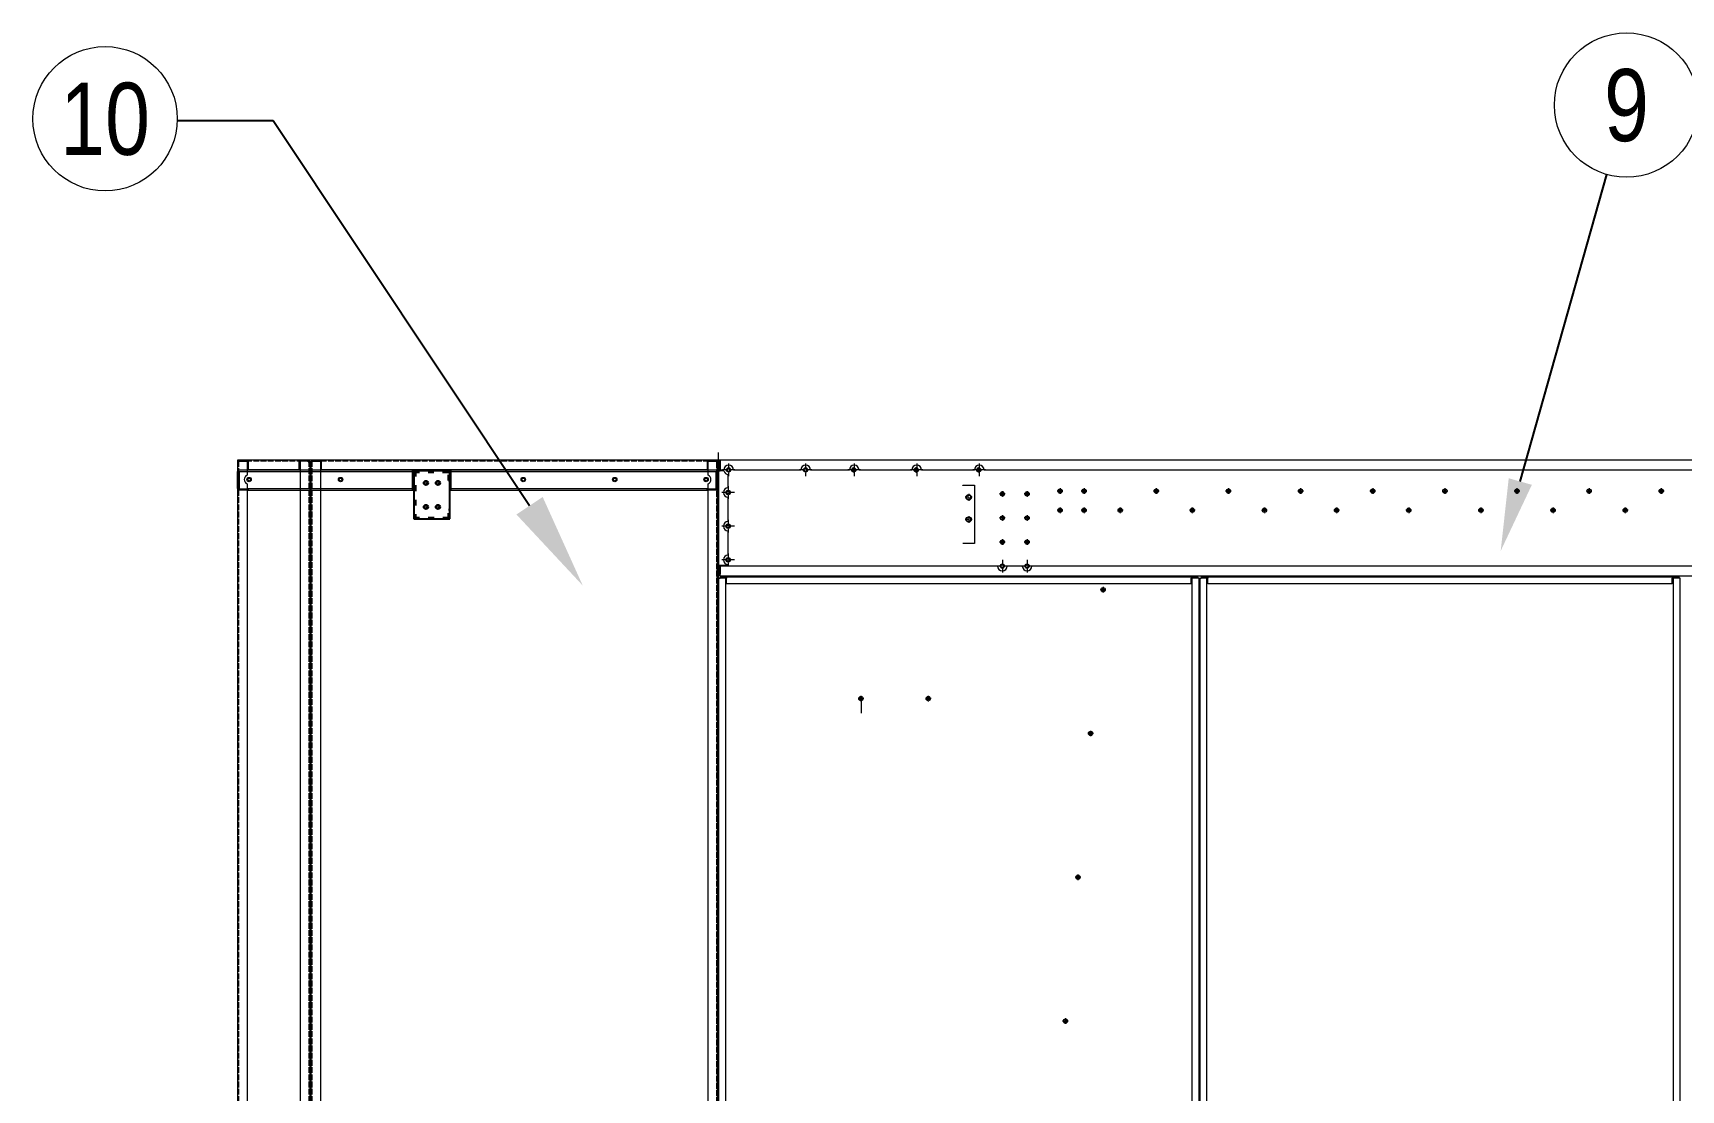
# Model space of a CAD drawing. Header units: millimetres. Extents: x -17070 to 52290, y -291348 to 40308.
# Drawn here: x 30745 to 34171, y 28284 to 30481 of the extents above; entities that cross this region are included whole.
import ezdxf
from ezdxf import colors
from ezdxf.entities.mleader import LeaderData, LeaderLine
from ezdxf.enums import TextEntityAlignment as Align
from ezdxf.math import Vec2, Vec3

# ---------------------------------------------------------------- set-up
doc = ezdxf.new("R2010")
doc.units = ezdxf.units.MM
for name, pattern in [('DASHDOT', [18.5, 12, -3, 0.5, -3]), ('DASHED', [15, 12, -3]), ('DASHSPACE', [30, 12, -18])]:
    doc.linetypes.add(name, pattern=pattern)
doc.layers.add('냉각탑_dim', color=1, linetype='Continuous')
doc.layers.add('냉각탑_text', color=3, linetype='Continuous')
doc.styles.get("Standard").update_dxf_attribs({"font": 'arial.ttf'})

# ---------------------------------------------------------------- blocks, each defined once
blk = doc.blocks.new('5679796')
at = {"color": 7, "lineweight": 13, "ltscale": 0.027667}
for p, q in [((165481.5, 14310.4), (165481.5, 14327)), ((165483.5, 14310.4), (165483.5, 14327)), ((165481.5, 13335.8), (165481.5, 13352.4)), ((165483.5, 13335.8), (165483.5, 13352.4))]:
    blk.add_line(p, q, dxfattribs=at)
at = {"color": 7, "lineweight": 13, "ltscale": 0.061}
for p, q in [((165520.1, 14327.5), (165483.5, 14327.5)), ((165483.5, 13335.3), (165520.1, 13335.3))]:
    blk.add_line(p, q, dxfattribs=at)
at = {"color": 7, "lineweight": 13, "ltscale": 0.031833}
for p, q in [((165483.5, 14308.4), (165483.5, 14327.5)), ((165483.5, 13335.3), (165483.5, 13354.4))]:
    blk.add_line(p, q, dxfattribs=at)
at = {"color": 7, "lineweight": 13, "ltscale": 0.060846}
blk.add_line((165483.6, 14327.5), (165520.1, 14327.5), dxfattribs=at)
at = {"color": 7, "lineweight": 13, "ltscale": 0.058667}
for p, q in [((165484.9, 14330.4), (165520.1, 14330.4)), ((165520.1, 14328.4), (165484.9, 14328.4)), ((165520.1, 13334.4), (165484.9, 13334.4)), ((165484.9, 13332.4), (165520.1, 13332.4))]:
    blk.add_line(p, q, dxfattribs=at)
at = {"color": 7, "lineweight": 13, "ltscale": 0.004007}
for p, q in [((165522.5, 14328.4), (165520.1, 14328.4)), ((165522.5, 13334.4), (165520.1, 13334.4))]:
    blk.add_line(p, q, dxfattribs=at)
at = {"color": 7, "lineweight": 13, "ltscale": 0.0015}
for p, q in [((165520.1, 14328.4), (165520.1, 14327.5)), ((165520.1, 14327.5), (165520.1, 14328.4)), ((165520.1, 13335.3), (165520.1, 13334.4)), ((165520.1, 13334.4), (165520.1, 13335.3))]:
    blk.add_line(p, q, dxfattribs=at)
at = {"color": 7, "lineweight": 13}
for p, q in [((165520.1, 14327.5), (165520.1, 13965.9)), ((165523.5, 14327), (165523.5, 13335.8)), ((165481.5, 14308.4), (165481.5, 13965.9)), ((165481.5, 14308.4), (165481.5, 13965.9)), ((165484.9, 14308.4), (165484.9, 13965.9)), ((165481.5, 13886.9), (165481.5, 13354.4)), ((165481.5, 13886.9), (165481.5, 13354.4)), ((165484.9, 13886.9), (165484.9, 13354.4)), ((165520.1, 13886.9), (165520.1, 13335.3))]:
    blk.add_line(p, q, dxfattribs=at)
at = {"color": 7, "lineweight": 13, "ltscale": 0.001795}
for p, q in [((165522, 14328.4), (165522.9, 14329.1)), ((165522, 13334.4), (165522.9, 13333.8))]:
    blk.add_line(p, q, dxfattribs=at)
at = {"color": 7, "lineweight": 13, "ltscale": 0.003333}
for p, q in [((165483.5, 14310.4), (165481.5, 14310.4)), ((165481.5, 14308.4), (165483.5, 14308.4)), ((165483.5, 14308.4), (165481.5, 14308.4)), ((165483.5, 13352.4), (165481.5, 13352.4))]:
    blk.add_line(p, q, dxfattribs=at)
at = {"color": 7, "lineweight": 13, "ltscale": 0.003329}
blk.add_line((165483.5, 14308.4), (165483.5, 14310.4), dxfattribs=at)
at = {"color": 7, "lineweight": 13, "ltscale": 0.002333}
for p, q in [((165484.9, 14308.4), (165483.5, 14308.4)), ((165483.5, 13354.4), (165484.9, 13354.4))]:
    blk.add_line(p, q, dxfattribs=at)
for p, q in [((165481.5, 13965.9), (165523.5, 13965.9)), ((165521.5, 13886.9), (165521.5, 13965.9)), ((165481.5, 13886.9), (165523.5, 13886.9))]:
    blk.add_line(p, q)
at = {"color": 7, "lineweight": 13, "ltscale": 0.005667}
blk.add_line((165481.5, 13354.4), (165484.9, 13354.4), dxfattribs=at)
at = {"color": 7, "lineweight": 13, "ltscale": 0.003337}
blk.add_line((165483.5, 13352.4), (165483.5, 13354.4), dxfattribs=at)
at = {"color": 7, "lineweight": 13}
for centre in [(165503.5, 14306.4), (165503.5, 14116.4), (165503.5, 13736.4), (165503.5, 13546.4), (165503.5, 13356.4)]:
    blk.add_circle(centre, 3, dxfattribs=at)
for centre, radius, start, end in [((165484.9, 14327), 3.4, 90, 180), ((165484.9, 14327), 1.4, 90, 159.0752), ((165520.1, 14327), 3.4, 0, 90), ((165484.9, 13335.8), 3.4, 180, 270), ((165484.9, 13335.8), 1.4, 200.9249, 270), ((165520.1, 13335.8), 3.4, 270, 0)]:
    blk.add_arc(centre, radius, start, end, dxfattribs=at)
for points in [[(165523.5, 14327), (165523.5, 14327.3), (165523.5, 14327.6), (165523.3, 14327.8), (165523, 14328.1), (165522.7, 14328.4), (165522.6, 14328.4), (165522.6, 14328.4), (165522.5, 14328.4)], [(165523.5, 13335.8), (165523.5, 13335.6), (165523.5, 13335.3), (165523.3, 13335.1), (165523, 13334.8), (165522.7, 13334.5), (165522.6, 13334.5), (165522.6, 13334.5), (165522.5, 13334.4)]]:
    blk.add_open_spline(points, degree=5, knots=[0, 0, 0, 0, 0, 0, 4.583204, 4.583204, 4.583204, 5.126781, 5.126781, 5.126781, 5.126781, 5.126781, 5.126781], dxfattribs=at)
blk = doc.blocks.new('568596')
at = {"color": 7, "lineweight": 13, "ltscale": 0.00166}
for p, q in [((169550.9, 17462.9), (169549.9, 17462.9)), ((173046.9, 17462.9), (173047.9, 17462.9)), ((169550.9, 16620.9), (169549.9, 16620.9)), ((173046.9, 16620.9), (173047.9, 16620.9))]:
    blk.add_line(p, q, dxfattribs=at)
at = {"color": 7, "lineweight": 13, "ltscale": 0.0015}
for p, q in [((169549.9, 17462.9), (169549.9, 17462)), ((173047.9, 17462), (173047.9, 17462.9)), ((169549.9, 16621.8), (169549.9, 16620.9)), ((173047.9, 16620.9), (173047.9, 16621.8))]:
    blk.add_line(p, q, dxfattribs=at)
at = {"color": 7, "lineweight": 13}
for p, q in [((169549.9, 17462.9), (169549.9, 16621.8)), ((169549.9, 17462), (169549.9, 17436.4)), ((173046.2, 17464.9), (169551.6, 17464.9)), ((173047.9, 16621.8), (173047.9, 17462.9)), ((173047.9, 17442.9), (173047.9, 17462)), ((170022.9, 17008.9), (171222.9, 17008.9)), ((169551.6, 16618.9), (173046.2, 16618.9))]:
    blk.add_line(p, q, dxfattribs=at)
at = {"color": 7, "linetype": 'DASHED', "lineweight": 13, "ltscale": 0.003333}
for p, q in [((169551.9, 17462), (169549.9, 17462)), ((169549.9, 17445.4), (169551.9, 17445.4)), ((169549.9, 17442.9), (169551.9, 17442.9)), ((169644.9, 17464.9), (169644.9, 17462.9)), ((169650.9, 17464.9), (169650.9, 17462.9)), ((169844.9, 17464.9), (169844.9, 17462.9)), ((169850.9, 17464.9), (169850.9, 17462.9)), ((173014.9, 17464.9), (173014.9, 17462.9)), ((173020.9, 17464.9), (173020.9, 17462.9)), ((173047.9, 17462), (173045.9, 17462)), ((173047.9, 17442.9), (173045.9, 17442.9)), ((169549.9, 17436.4), (169551.9, 17436.4)), ((169549.9, 17407.4), (169551.9, 17407.4)), ((169549.9, 17398.4), (169551.9, 17398.4)), ((169549.9, 17217.4), (169551.9, 17217.4)), ((169549.9, 17208.4), (169551.9, 17208.4)), ((169549.9, 17027.4), (169551.9, 17027.4)), ((169549.9, 17018.4), (169551.9, 17018.4)), ((169549.9, 16837.4), (169551.9, 16837.4)), ((169549.9, 16828.4), (169551.9, 16828.4)), ((173047.9, 16727.9), (173045.9, 16727.9)), ((173047.9, 16709.9), (173045.9, 16709.9)), ((169549.9, 16647.4), (169551.9, 16647.4)), ((169549.9, 16640.9), (169551.9, 16640.9)), ((169549.9, 16638.4), (169551.9, 16638.4)), ((169551.9, 16621.8), (169549.9, 16621.8)), ((169644.9, 16620.9), (169644.9, 16618.9)), ((169650.9, 16620.9), (169650.9, 16618.9)), ((169844.9, 16620.9), (169844.9, 16618.9)), ((169850.9, 16620.9), (169850.9, 16618.9)), ((170044.9, 16620.9), (170044.9, 16618.9)), ((170050.9, 16620.9), (170050.9, 16618.9)), ((170244.9, 16620.9), (170244.9, 16618.9)), ((170250.9, 16620.9), (170250.9, 16618.9)), ((170444.9, 16620.9), (170444.9, 16618.9)), ((170450.9, 16620.9), (170450.9, 16618.9)), ((170644.9, 16620.9), (170644.9, 16618.9)), ((170650.9, 16620.9), (170650.9, 16618.9)), ((170844.9, 16620.9), (170844.9, 16618.9)), ((170850.9, 16620.9), (170850.9, 16618.9)), ((171044.9, 16620.9), (171044.9, 16618.9)), ((171050.9, 16620.9), (171050.9, 16618.9)), ((171244.9, 16620.9), (171244.9, 16618.9)), ((171250.9, 16620.9), (171250.9, 16618.9)), ((171444.9, 16620.9), (171444.9, 16618.9)), ((171450.9, 16620.9), (171450.9, 16618.9)), ((171644.9, 16620.9), (171644.9, 16618.9)), ((171650.9, 16620.9), (171650.9, 16618.9)), ((171844.9, 16620.9), (171844.9, 16618.9)), ((171850.9, 16620.9), (171850.9, 16618.9)), ((172044.9, 16620.9), (172044.9, 16618.9)), ((172050.9, 16620.9), (172050.9, 16618.9)), ((172244.9, 16620.9), (172244.9, 16618.9)), ((172250.9, 16620.9), (172250.9, 16618.9)), ((172444.9, 16620.9), (172444.9, 16618.9)), ((172450.9, 16620.9), (172450.9, 16618.9)), ((172644.9, 16620.9), (172644.9, 16618.9)), ((172650.9, 16620.9), (172650.9, 16618.9)), ((172844.9, 16620.9), (172844.9, 16618.9)), ((172850.9, 16620.9), (172850.9, 16618.9)), ((173014.9, 16620.9), (173014.9, 16618.9)), ((173020.9, 16620.9), (173020.9, 16618.9)), ((173047.9, 16640.9), (173045.9, 16640.9)), ((173047.9, 16621.8), (173045.9, 16621.8))]:
    blk.add_line(p, q, dxfattribs=at)
at = {"color": 7, "lineweight": 13, "ltscale": 0.001174}
for p, q in [((169550.9, 17462.9), (169551.6, 17462.9)), ((173046.9, 17462.9), (173046.2, 17462.9)), ((169550.9, 16620.9), (169551.6, 16620.9)), ((173046.9, 16620.9), (173046.2, 16620.9))]:
    blk.add_line(p, q, dxfattribs=at)
at = {"color": 7, "lineweight": 13, "ltscale": 0.002252}
for p, q in [((169551.6, 17464.9), (169551.6, 17463.6)), ((173046.2, 17464.9), (173046.2, 17463.6)), ((169551.6, 16618.9), (169551.6, 16620.3)), ((173046.2, 16618.9), (173046.2, 16620.3))]:
    blk.add_line(p, q, dxfattribs=at)
at = {"color": 7, "lineweight": 13, "ltscale": 0.002009}
for p, q in [((169551.6, 17462.4), (169551.6, 17463.6)), ((173046.2, 17462.4), (173046.2, 17463.6)), ((169551.6, 16621.5), (169551.6, 16620.3)), ((173046.2, 16621.5), (173046.2, 16620.3))]:
    blk.add_line(p, q, dxfattribs=at)
at = {"color": 7, "linetype": 'DASHED', "lineweight": 13}
for p, q in [((173046.2, 17462.9), (169551.6, 17462.9)), ((169551.9, 17464.9), (169551.9, 16621.8)), ((169551.9, 17462), (169551.9, 17436.4)), ((170044.9, 17464.9), (170044.9, 17462.9)), ((170050.9, 17464.9), (170050.9, 17462.9)), ((170244.9, 17464.9), (170244.9, 17462.9)), ((170250.9, 17464.9), (170250.9, 17462.9)), ((170444.9, 17464.9), (170444.9, 17462.9)), ((170450.9, 17464.9), (170450.9, 17462.9)), ((170644.9, 17464.9), (170644.9, 17462.9)), ((170650.9, 17464.9), (170650.9, 17462.9)), ((170844.9, 17464.9), (170844.9, 17462.9)), ((170850.9, 17464.9), (170850.9, 17462.9)), ((171044.9, 17464.9), (171044.9, 17462.9)), ((171050.9, 17464.9), (171050.9, 17462.9)), ((171244.9, 17464.9), (171244.9, 17462.9)), ((171250.9, 17464.9), (171250.9, 17462.9)), ((171444.9, 17464.9), (171444.9, 17462.9)), ((171450.9, 17464.9), (171450.9, 17462.9)), ((171644.9, 17464.9), (171644.9, 17462.9)), ((171650.9, 17464.9), (171650.9, 17462.9)), ((171844.9, 17464.9), (171844.9, 17462.9)), ((171850.9, 17464.9), (171850.9, 17462.9)), ((172044.9, 17464.9), (172044.9, 17462.9)), ((172050.9, 17464.9), (172050.9, 17462.9)), ((172244.9, 17464.9), (172244.9, 17462.9)), ((172250.9, 17464.9), (172250.9, 17462.9)), ((172444.9, 17464.9), (172444.9, 17462.9)), ((172450.9, 17464.9), (172450.9, 17462.9)), ((172644.9, 17464.9), (172644.9, 17462.9)), ((172650.9, 17464.9), (172650.9, 17462.9)), ((172844.9, 17464.9), (172844.9, 17462.9)), ((172850.9, 17464.9), (172850.9, 17462.9)), ((173045.9, 16621.8), (173045.9, 17464.9)), ((173045.9, 17442.9), (173045.9, 17462)), ((169551.6, 16620.9), (173046.2, 16620.9))]:
    blk.add_line(p, q, dxfattribs=at)
at = {"color": 7, "linetype": 'DASHED', "lineweight": 13, "ltscale": 0.001183}
for p, q in [((169551.6, 17462.9), (169552.3, 17462.9)), ((173046.2, 17462.9), (173045.5, 17462.9)), ((169551.6, 16620.9), (169552.3, 16620.9)), ((173046.2, 16620.9), (173045.5, 16620.9))]:
    blk.add_line(p, q, dxfattribs=at)
at = {"color": 7, "linetype": 'DASHED', "lineweight": 13, "ltscale": 0.001406}
for p, q in [((169551.6, 17462.4), (169551.6, 17461.5)), ((173046.2, 17462.4), (173046.2, 17461.5)), ((169551.6, 16621.5), (169551.6, 16622.3)), ((173046.2, 16621.5), (173046.2, 16622.3))]:
    blk.add_line(p, q, dxfattribs=at)
at = {"color": 7, "linetype": 'DASHED', "lineweight": 13, "ltscale": 0.027667}
for p, q in [((169551.6, 17444.9), (169551.6, 17461.5)), ((173046.2, 17461.5), (173046.2, 17444.9)), ((169551.6, 16622.3), (169551.6, 16638.9)), ((173046.2, 16638.9), (173046.2, 16622.3))]:
    blk.add_line(p, q, dxfattribs=at)
at = {"color": 7, "lineweight": 13, "ltscale": 0.058667}
for p, q in [((173046.2, 17444.9), (169551.6, 17444.9)), ((169553.3, 17442.9), (169569.9, 17442.9)), ((169569.9, 17444.9), (169569.9, 16640.9)), ((173027.9, 16640.9), (173027.9, 17444.9)), ((173045.9, 17442.9), (173027.9, 17442.9)), ((170022.9, 16658.9), (170022.9, 17008.9)), ((171222.9, 16658.9), (171222.9, 17008.9)), ((170022.9, 16658.9), (171222.9, 16658.9)), ((169917.7, 16638.9), (169551.6, 16638.9)), ((169569.9, 16640.9), (169551.9, 16640.9)), ((169999.2, 16638.9), (169936.1, 16638.9)), ((170016.6, 16638.9), (170039.2, 16638.9)), ((170056.6, 16638.9), (170269.2, 16638.9)), ((170286.6, 16638.9), (170499.2, 16638.9)), ((170516.6, 16638.9), (170729.2, 16638.9)), ((170746.6, 16638.9), (170959.2, 16638.9)), ((170976.6, 16638.9), (171189.2, 16638.9)), ((171206.6, 16638.9), (171229.2, 16638.9)), ((171246.6, 16638.9), (172998.7, 16638.9)), ((173017.1, 16638.9), (173046.2, 16638.9)), ((173045.9, 16640.9), (173027.9, 16640.9))]:
    blk.add_line(p, q, dxfattribs=at)
at = {"color": 7, "linetype": 'DASHED', "lineweight": 13, "ltscale": 0.0015}
for p, q in [((169551.9, 17462.9), (169551.9, 17462)), ((173045.9, 17462), (173045.9, 17462.9)), ((169551.9, 16621.8), (169551.9, 16620.9)), ((173045.9, 16620.9), (173045.9, 16621.8))]:
    blk.add_line(p, q, dxfattribs=at)
at = {"color": 7, "linetype": 'DASHED', "lineweight": 13, "ltscale": 0.002333}
for p, q in [((169551.9, 17442.9), (169553.3, 17442.9)), ((173045.9, 17442.9), (173044.5, 17442.9)), ((173045.9, 16640.9), (173044.5, 16640.9))]:
    blk.add_line(p, q, dxfattribs=at)
at = {"color": 7, "lineweight": 13, "ltscale": 0.058667}
for centre in [(169926.9, 17402.9), (173007.9, 17402.9), (173007.9, 17022.9), (173007.9, 16832.9), (169926.9, 16642.9), (170007.9, 16643.9), (170047.9, 16643.9), (170277.9, 16643.9), (170507.9, 16643.9), (170737.9, 16643.9), (170967.9, 16643.9), (171197.9, 16643.9), (171237.9, 16643.9), (173007.9, 16642.9)]:
    blk.add_circle(centre, 4.5, dxfattribs=at)
at = {"color": 7, "lineweight": 13}
for centre in [(169926.9, 17212.9), (169926.9, 17022.9), (170007.9, 17023.9), (170047.9, 17023.9), (170277.9, 17023.9), (170507.9, 17023.9), (170737.9, 17023.9), (170967.9, 17023.9), (171197.9, 17023.9), (171237.9, 17023.9), (169926.9, 16832.9), (170007.9, 16833.9), (171237.9, 16833.9)]:
    blk.add_circle(centre, 4.5, dxfattribs=at)
for centre in [(172950.9, 17225.4), (172950.9, 17200.4), (173000.7, 17225.4), (173000.7, 17200.4)]:
    blk.add_circle(centre, 4.5)
at = {"color": 7, "lineweight": 13, "ltscale": 0.058667}
for centre, start, end in [((169926.9, 16642.9), 203.5779, 336.4221), ((170007.9, 16643.9), 209.9997, 330.0003), ((170047.9, 16643.9), 209.9997, 330.0003), ((170277.9, 16643.9), 209.9997, 330.0003), ((170507.9, 16643.9), 209.9997, 330.0003), ((170737.9, 16643.9), 209.9997, 330.0003), ((170967.9, 16643.9), 209.9997, 330.0003), ((171197.9, 16643.9), 209.9997, 330.0003), ((171237.9, 16643.9), 209.9997, 330.0003), ((173007.9, 16642.9), 203.5782, 336.4218)]:
    blk.add_arc(centre, 10, start, end, dxfattribs=at)
at = {"color": 7, "lineweight": 13}
for points in [[(169553.3, 17461.5), (169552.8, 17461.8), (169552.3, 17462.1), (169551.8, 17462.4), (169551.3, 17462.6), (169550.9, 17462.9)], [(169553.3, 17461.5), (169553, 17462), (169552.6, 17462.4), (169552.3, 17462.8), (169552, 17463.2), (169551.6, 17463.6)], [(173044.5, 17461.5), (173044.8, 17462), (173045.2, 17462.4), (173045.5, 17462.8), (173045.9, 17463.2), (173046.2, 17463.6)], [(173044.5, 17461.5), (173045, 17461.8), (173045.6, 17462.1), (173046.1, 17462.4), (173046.5, 17462.6), (173046.9, 17462.9)], [(169553.3, 16622.3), (169552.8, 16622.1), (169552.3, 16621.8), (169551.8, 16621.5), (169551.3, 16621.2), (169550.9, 16620.9)], [(169553.3, 16622.3), (169553, 16621.9), (169552.6, 16621.5), (169552.3, 16621), (169552, 16620.6), (169551.6, 16620.3)], [(173044.5, 16622.3), (173045, 16622.1), (173045.6, 16621.8), (173046.1, 16621.5), (173046.5, 16621.2), (173046.9, 16620.9)], [(173044.5, 16622.3), (173044.8, 16621.9), (173045.2, 16621.5), (173045.5, 16621), (173045.9, 16620.6), (173046.2, 16620.3)]]:
    blk.add_open_spline(points, degree=5, dxfattribs=at)
at = {"color": 7, "linetype": 'DASHED', "lineweight": 13}
for points in [[(169553.3, 17461.5), (169553, 17461.7), (169552.6, 17461.9), (169552.3, 17462.1), (169551.9, 17462.2), (169551.6, 17462.4)], [(169553.3, 17461.5), (169553.1, 17461.8), (169552.9, 17462.1), (169552.7, 17462.4), (169552.5, 17462.6), (169552.3, 17462.9)], [(173044.5, 17461.5), (173044.7, 17461.8), (173044.9, 17462.1), (173045.2, 17462.4), (173045.3, 17462.6), (173045.5, 17462.9)], [(173044.5, 17461.5), (173044.8, 17461.7), (173045.2, 17461.9), (173045.5, 17462.1), (173045.9, 17462.2), (173046.2, 17462.4)], [(169553.3, 16622.3), (169553, 16622.1), (169552.6, 16622), (169552.3, 16621.8), (169551.9, 16621.6), (169551.6, 16621.5)], [(169553.3, 16622.3), (169553.1, 16622), (169552.9, 16621.8), (169552.7, 16621.5), (169552.5, 16621.2), (169552.3, 16620.9)], [(173044.5, 16622.3), (173044.7, 16622), (173044.9, 16621.8), (173045.2, 16621.5), (173045.3, 16621.2), (173045.5, 16620.9)], [(173044.5, 16622.3), (173044.8, 16622.1), (173045.2, 16622), (173045.5, 16621.8), (173045.9, 16621.6), (173046.2, 16621.5)]]:
    blk.add_open_spline(points, degree=5, dxfattribs=at)
blk = doc.blocks.new('769475')
for p, q in [((158713.7, 15280), (158713.7, 15180)), ((158788.7, 15280), (158713.7, 15280)), ((158788.7, 15180), (158788.7, 15280)), ((158713.7, 15180), (158788.7, 15180))]:
    blk.add_line(p, q)
at = {"color": 5, "linetype": 'DASHSPACE'}
for p, q in [((158785.5, 15276.8), (158713.7, 15276.8)), ((158716.9, 15280), (158716.9, 15180)), ((158785.5, 15260), (158785.5, 15276.8)), ((158785.5, 15260), (158788.7, 15260)), ((158713.7, 15183.2), (158788.7, 15183.2)), ((158785.5, 15180), (158785.5, 15200)), ((158785.5, 15200), (158788.7, 15200))]:
    blk.add_line(p, q, dxfattribs=at)
for centre in [(158738.7, 15254.8), (158763.7, 15254.8), (158738.7, 15205), (158763.7, 15205)]:
    blk.add_circle(centre, 3)
blk = doc.blocks.new('1')
at = {"lineweight": 20}
for p, q in [((32170, 29589.5), (32170, 29609.1)), ((31170, 29593), (31170, 25993)), ((32173.5, 29593), (31170, 29593))]:
    blk.add_line(p, q, dxfattribs=at)
at = {"color": 7, "lineweight": 20}
for p, q in [((31170, 29591.3), (31170, 26096.7)), ((31318, 29593), (31172.9, 29593)), ((31320, 29591.3), (31320, 26096.7)), ((32170, 29571), (32170, 29375)), ((35166.5, 29593), (32173.5, 29593)), ((32201, 29573), (32341, 29573)), ((32361, 29573), (32442, 29573)), ((32462, 29573), (32572, 29573)), ((32592, 29573), (32702, 29573)), ((32722, 29573), (34536.5, 29573)), ((32190, 29536), (32190, 29563)), ((32678.2, 29541.5), (32701.8, 29541.5)), ((32701.8, 29541.5), (32701.8, 29420)), ((32190, 29466), (32190, 29516)), ((32190, 29396), (32190, 29446)), ((32701.8, 29420), (32678.2, 29420)), ((32750, 29373), (32173.5, 29373)), ((32801.5, 29373), (32770, 29373)), ((35166.5, 29373), (32821.5, 29373)), ((32170, 29347.9), (32170, 26498.1)), ((32173.5, 29353), (35166.5, 29353)), ((32185, 26498.1), (32185, 29347.9)), ((32186.6, 29351), (33152.4, 29351)), ((33152.4, 29336), (32186.6, 29336)), ((33154, 29347.9), (33154, 26498.1)), ((33169, 26498.1), (33169, 29347.9)), ((33170.5, 29347.9), (33170.5, 26498.1)), ((33185.5, 26498.1), (33185.5, 29347.9)), ((33187.1, 29351), (34152.9, 29351)), ((34152.9, 29336), (33187.1, 29336)), ((34154.5, 29347.9), (34154.5, 26498.1)), ((34169.5, 26498.1), (34169.5, 29347.9))]:
    blk.add_line(p, q, dxfattribs=at)
at = {"color": 7, "lineweight": 20, "ltscale": 0.002252}
for p, q in [((31170, 29591.3), (31171.4, 29591.3)), ((31320, 29591.3), (31318.7, 29591.3))]:
    blk.add_line(p, q, dxfattribs=at)
at = {"color": 7, "lineweight": 20, "ltscale": 0.002009}
for p, q in [((31172.6, 29591.3), (31171.4, 29591.3)), ((31317.5, 29591.3), (31318.7, 29591.3))]:
    blk.add_line(p, q, dxfattribs=at)
at = {"color": 7, "lineweight": 20, "ltscale": 0.00166}
for p, q in [((31172, 29592), (31172, 29593)), ((31318, 29592), (31318, 29593))]:
    blk.add_line(p, q, dxfattribs=at)
at = {"color": 7, "lineweight": 20, "ltscale": 0.0015}
for p, q in [((31172.9, 29593), (31172, 29593)), ((31317.1, 29593), (31318, 29593))]:
    blk.add_line(p, q, dxfattribs=at)
at = {"color": 7, "lineweight": 20, "ltscale": 0.001174}
for p, q in [((31172, 29592), (31172, 29591.3)), ((31318, 29592), (31318, 29591.3))]:
    blk.add_line(p, q, dxfattribs=at)
at = {"color": 7, "linetype": 'DASHED', "lineweight": 20}
for p, q in [((31172, 29591.3), (31172, 26096.7)), ((31320, 29591), (31172.9, 29591)), ((31318, 29591.3), (31318, 26096.7)), ((31170, 29396), (31172, 29396)), ((31170, 29390), (31172, 29390)), ((31170, 29196), (31172, 29196)), ((31170, 29190), (31172, 29190)), ((31170, 28996), (31172, 28996)), ((31170, 28990), (31172, 28990)), ((31170, 28796), (31172, 28796)), ((31170, 28790), (31172, 28790)), ((31170, 28596), (31172, 28596)), ((31170, 28590), (31172, 28590)), ((31170, 28396), (31172, 28396)), ((31170, 28390), (31172, 28390))]:
    blk.add_line(p, q, dxfattribs=at)
at = {"color": 7, "linetype": 'DASHED', "lineweight": 20, "ltscale": 0.001183}
for p, q in [((31172, 29591.3), (31172, 29590.6)), ((31318, 29591.3), (31318, 29590.6))]:
    blk.add_line(p, q, dxfattribs=at)
at = {"color": 7, "linetype": 'DASHED', "lineweight": 20, "ltscale": 0.0015}
for p, q in [((31172.9, 29591), (31172, 29591)), ((31317.1, 29591), (31318, 29591))]:
    blk.add_line(p, q, dxfattribs=at)
at = {"color": 7, "linetype": 'DASHED', "lineweight": 20, "ltscale": 0.001406}
for p, q in [((31172.6, 29591.3), (31173.4, 29591.3)), ((31317.5, 29591.3), (31316.6, 29591.3))]:
    blk.add_line(p, q, dxfattribs=at)
at = {"color": 7, "linetype": 'DASHED', "lineweight": 20, "ltscale": 0.003333}
for p, q in [((31172.9, 29593), (31172.9, 29591)), ((31192, 29593), (31192, 29591)), ((31261, 29593), (31261, 29591)), ((31279, 29593), (31279, 29591)), ((31298, 29593), (31298, 29591)), ((31317.1, 29593), (31317.1, 29591)), ((31170, 29566), (31172, 29566)), ((31170, 29560), (31172, 29560)), ((31320, 29566), (31318, 29566)), ((31320, 29560), (31318, 29560))]:
    blk.add_line(p, q, dxfattribs=at)
at = {"color": 7, "linetype": 'DASHED', "lineweight": 20, "ltscale": 0.027667}
for p, q in [((31173.4, 29591.3), (31190, 29591.3)), ((31316.6, 29591.3), (31300, 29591.3))]:
    blk.add_line(p, q, dxfattribs=at)
at = {"color": 7, "lineweight": 20, "ltscale": 0.058667}
for p, q in [((31190, 29591.3), (31190, 29562.1)), ((31192, 29591), (31192, 29573)), ((31298, 29573), (31192, 29573)), ((31298, 29573), (31298, 29593)), ((31300, 29591.3), (31300, 26096.7)), ((31190, 29543.8), (31190, 26481.1))]:
    blk.add_line(p, q, dxfattribs=at)
at = {"color": 7, "linetype": 'DASHED', "lineweight": 20, "ltscale": 0.002333}
for p, q in [((31192, 29591), (31192, 29589.6)), ((31298, 29591), (31298, 29589.6))]:
    blk.add_line(p, q, dxfattribs=at)
at = {"color": 7, "lineweight": 20, "ltscale": 0.4625}
for p, q in [((32170, 29589.5), (32170, 29571)), ((32172, 29571), (32172, 29589.5)), ((32170, 29375), (32170, 29356.5)), ((32172, 29356.5), (32172, 29375))]:
    blk.add_line(p, q, dxfattribs=at)
at = {"color": 7, "lineweight": 20, "ltscale": 0.05}
for p, q in [((32172, 29589.5), (32170, 29589.5)), ((32172, 29356.5), (32170, 29356.5)), ((32212, 29351), (32212, 29353)), ((32508, 29353), (32508, 29351)), ((32530, 29353), (32530, 29351)), ((32552, 29353), (32552, 29351)), ((32641.8, 29351), (32641.8, 29353)), ((32703, 29351), (32703, 29353)), ((32733, 29353), (32733, 29351)), ((32735, 29351), (32735, 29353)), ((32737, 29353), (32737, 29351)), ((32739, 29353), (32739, 29351)), ((32836.5, 29351), (32836.5, 29353)), ((32838.5, 29353), (32838.5, 29351))]:
    blk.add_line(p, q, dxfattribs=at)
at = {"color": 7, "lineweight": 20, "ltscale": 0.0875}
for p, q in [((32170, 29571), (32173.5, 29571)), ((32173.5, 29593), (32173.5, 29589.5)), ((32170, 29375), (32173.5, 29375)), ((32173.5, 29353), (32173.5, 29356.5))]:
    blk.add_line(p, q, dxfattribs=at)
at = {"color": 7, "lineweight": 20, "ltscale": 0.0375}
for p, q in [((32172, 29589.5), (32173.5, 29589.5)), ((32172, 29356.5), (32173.5, 29356.5)), ((32173.1, 29349.4), (32173.1, 29347.9)), ((33165.9, 29349.4), (33165.9, 29347.9)), ((33173.6, 29349.4), (33173.6, 29347.9)), ((34166.4, 29349.4), (34166.4, 29347.9))]:
    blk.add_line(p, q, dxfattribs=at)
at = {"color": 7, "lineweight": 20, "ltscale": 0.4125}
for p, q in [((32173.5, 29589.5), (32173.5, 29573)), ((32173.5, 29375), (32190, 29375)), ((32173.5, 29373), (32173.5, 29356.5))]:
    blk.add_line(p, q, dxfattribs=at)
at = {"color": 7, "lineweight": 20, "ltscale": 0.1875}
blk.add_line((32173.5, 29573), (32181, 29573), dxfattribs=at)
at = {"color": 7, "lineweight": 20, "ltscale": 0.192551}
blk.add_line((32181.2, 29571), (32173.5, 29571), dxfattribs=at)
at = {"color": 7, "linetype": 'DASHDOT', "lineweight": 20}
for p, q in [((32204, 29573), (32178, 29573)), ((32191, 29586), (32191, 29560)), ((32364, 29573), (32338, 29573)), ((32351, 29586), (32351, 29560)), ((32465, 29573), (32439, 29573)), ((32452, 29586), (32452, 29560)), ((32595, 29573), (32569, 29573)), ((32582, 29586), (32582, 29560)), ((32725, 29573), (32699, 29573)), ((32712, 29586), (32712, 29560)), ((32190, 29539), (32190, 29513)), ((32203, 29526), (32177, 29526)), ((32190, 29469), (32190, 29443)), ((32203, 29456), (32177, 29456)), ((32190, 29399), (32190, 29373)), ((32203, 29386), (32177, 29386)), ((32773, 29373), (32747, 29373)), ((32760, 29386), (32760, 29360)), ((32824.5, 29373), (32798.5, 29373)), ((32811.5, 29386), (32811.5, 29360))]:
    blk.add_line(p, q, dxfattribs=at)
at = {"color": 7, "linetype": 'DASHDOT', "lineweight": 20, "ltscale": 0.292499}
for p, q in [((32456.9, 29573), (32445.2, 29573)), ((32586.9, 29573), (32575.2, 29573)), ((32716.9, 29573), (32705.2, 29573)), ((32765.9, 29523), (32754.2, 29523)), ((32817.4, 29523), (32805.7, 29523)), ((32885.9, 29529), (32874.2, 29529)), ((32935.9, 29529), (32924.2, 29529)), ((33085.9, 29529), (33074.2, 29529)), ((33235.9, 29529), (33224.2, 29529)), ((33385.9, 29529), (33374.2, 29529)), ((33535.9, 29529), (33524.2, 29529)), ((33685.9, 29529), (33674.2, 29529)), ((33835.9, 29529), (33824.2, 29529)), ((33985.9, 29529), (33974.2, 29529)), ((34135.9, 29529), (34124.2, 29529)), ((32765.9, 29473), (32754.2, 29473)), ((32817.4, 29473), (32805.7, 29473)), ((32885.9, 29489), (32874.2, 29489)), ((32935.9, 29489), (32924.2, 29489)), ((33010.9, 29489), (32999.2, 29489)), ((33160.9, 29489), (33149.2, 29489)), ((33310.9, 29489), (33299.2, 29489)), ((33460.9, 29489), (33449.2, 29489)), ((33610.9, 29489), (33599.2, 29489)), ((33760.9, 29489), (33749.2, 29489)), ((33910.9, 29489), (33899.2, 29489)), ((34060.9, 29489), (34049.2, 29489)), ((32765.9, 29423), (32754.2, 29423)), ((32817.4, 29423), (32805.7, 29423)), ((32975.5, 29323.9), (32963.8, 29323.9)), ((32969.6, 29329.8), (32969.6, 29318.1)), ((32471.9, 29097.5), (32460.2, 29097.5)), ((32611.9, 29097.5), (32600.2, 29097.5)), ((32949.3, 29025.1), (32937.6, 29025.1)), ((32943.5, 29030.9), (32943.5, 29019.2)), ((32923.2, 28726.2), (32911.5, 28726.2)), ((32897, 28427.3), (32885.3, 28427.3))]:
    blk.add_line(p, q, dxfattribs=at)
at = {"color": 7, "linetype": 'DASHDOT', "lineweight": 20, "ltscale": 0.292505}
for p, q in [((32451, 29578.8), (32451, 29567.1)), ((32581, 29578.8), (32581, 29567.1)), ((32711, 29578.8), (32711, 29567.1)), ((32760, 29528.8), (32760, 29517.1)), ((32811.5, 29528.8), (32811.5, 29517.1)), ((32880, 29534.8), (32880, 29523.1)), ((32930, 29534.8), (32930, 29523.1)), ((33080, 29534.8), (33080, 29523.1)), ((33230, 29534.8), (33230, 29523.1)), ((33380, 29534.8), (33380, 29523.1)), ((33530, 29534.8), (33530, 29523.1)), ((33680, 29534.8), (33680, 29523.1)), ((33830, 29534.8), (33830, 29523.1)), ((33980, 29534.8), (33980, 29523.1)), ((34130, 29534.8), (34130, 29523.1)), ((32760, 29478.8), (32760, 29467.1)), ((32811.5, 29478.8), (32811.5, 29467.1)), ((32880, 29494.8), (32880, 29483.1)), ((32930, 29494.8), (32930, 29483.1)), ((33005, 29494.8), (33005, 29483.1)), ((33155, 29494.8), (33155, 29483.1)), ((33305, 29494.8), (33305, 29483.1)), ((33455, 29494.8), (33455, 29483.1)), ((33605, 29494.8), (33605, 29483.1)), ((33755, 29494.8), (33755, 29483.1)), ((33905, 29494.8), (33905, 29483.1)), ((34055, 29494.8), (34055, 29483.1)), ((32760, 29428.8), (32760, 29417.1)), ((32811.5, 29428.8), (32811.5, 29417.1)), ((32466, 29103.3), (32466, 29091.6)), ((32606, 29103.3), (32606, 29091.6)), ((32917.3, 28732), (32917.3, 28720.3)), ((32891.2, 28433.2), (32891.2, 28421.5))]:
    blk.add_line(p, q, dxfattribs=at)
at = {"color": 7, "lineweight": 20, "ltscale": 0.023431}
blk.add_line((32678.2, 29540.6), (32678.2, 29541.5), dxfattribs=at)
at = {"color": 7, "linetype": 'DASHDOT', "lineweight": 20, "ltscale": 0.357501}
for p, q in [((32697.2, 29516), (32682.9, 29516)), ((32697.2, 29470), (32682.9, 29470))]:
    blk.add_line(p, q, dxfattribs=at)
at = {"color": 7, "linetype": 'DASHDOT', "lineweight": 20, "ltscale": 0.357495}
for p, q in [((32690, 29523.1), (32690, 29508.8)), ((32690, 29477.1), (32690, 29462.8))]:
    blk.add_line(p, q, dxfattribs=at)
at = {"color": 7, "lineweight": 20, "ltscale": 0.053766}
for p, q in [((32759, 29475.8), (32761.1, 29475.8)), ((32810.5, 29475.8), (32812.6, 29475.8))]:
    blk.add_line(p, q, dxfattribs=at)
at = {"color": 7, "lineweight": 20, "ltscale": 0.025}
blk.add_line((32190, 29375), (32190, 29376), dxfattribs=at)
at = {"color": 7, "lineweight": 20, "ltscale": 0.214999}
blk.add_line((32170, 29356.5), (32170, 29347.9), dxfattribs=at)
at = {"color": 7, "lineweight": 20, "ltscale": 0.0775}
for p, q in [((32170, 29347.9), (32173.1, 29347.9)), ((32186.6, 29351), (32186.6, 29347.9)), ((33152.4, 29351), (33152.4, 29347.9)), ((33169, 29347.9), (33165.9, 29347.9)), ((33170.5, 29347.9), (33173.6, 29347.9)), ((33187.1, 29351), (33187.1, 29347.9)), ((34152.9, 29351), (34152.9, 29347.9)), ((34169.5, 29347.9), (34166.4, 29347.9))]:
    blk.add_line(p, q, dxfattribs=at)
at = {"color": 7, "lineweight": 20, "ltscale": 0.3375}
for p, q in [((32186.6, 29351), (32173.1, 29351)), ((32173.1, 29349.4), (32186.6, 29349.4)), ((33165.9, 29351), (33152.4, 29351)), ((33152.4, 29349.4), (33165.9, 29349.4)), ((33187.1, 29351), (33173.6, 29351)), ((33173.6, 29349.4), (33187.1, 29349.4)), ((34166.4, 29351), (34152.9, 29351)), ((34152.9, 29349.4), (34166.4, 29349.4))]:
    blk.add_line(p, q, dxfattribs=at)
at = {"color": 7, "lineweight": 20, "ltscale": 0.04}
for p, q in [((32173.1, 29351), (32173.1, 29349.4)), ((33165.9, 29351), (33165.9, 29349.4)), ((33173.6, 29351), (33173.6, 29349.4)), ((34166.4, 29351), (34166.4, 29349.4))]:
    blk.add_line(p, q, dxfattribs=at)
at = {"color": 7, "lineweight": 20, "ltscale": 0.2975}
for p, q in [((32185, 29347.9), (32173.1, 29347.9)), ((32186.6, 29336), (32186.6, 29347.9)), ((33152.4, 29336), (33152.4, 29347.9)), ((33165.9, 29347.9), (33154, 29347.9)), ((33185.5, 29347.9), (33173.6, 29347.9)), ((33187.1, 29336), (33187.1, 29347.9)), ((34152.9, 29336), (34152.9, 29347.9)), ((34166.4, 29347.9), (34154.5, 29347.9))]:
    blk.add_line(p, q, dxfattribs=at)
at = {"color": 7, "lineweight": 20, "ltscale": 0.049997}
blk.add_line((32671.8, 29353), (32671.8, 29351), dxfattribs=at)
at = {"color": 7, "lineweight": 20, "ltscale": 0.050191}
for p, q in [((32988.8, 29353), (32988.9, 29351)), ((32991, 29351), (32990.8, 29353)), ((32998.4, 29353), (32998.2, 29351)), ((33608, 29353), (33607.8, 29351)), ((33607.8, 29351), (33608, 29353)), ((33912.8, 29353), (33912.6, 29351)), ((33912.6, 29351), (33912.8, 29353))]:
    blk.add_line(p, q, dxfattribs=at)
at = {"color": 7, "linetype": 'DASHDOT', "lineweight": 20, "ltscale": 0.195001}
for p, q in [((32973.6, 29323.8), (32965.8, 29323.8)), ((32969.7, 29327.7), (32969.7, 29319.9)), ((32466.2, 29101.2), (32466.2, 29093.4)), ((32610, 29097.3), (32602.2, 29097.3)), ((32606.1, 29101.2), (32606.1, 29093.4)), ((32947.5, 29024.9), (32939.7, 29024.9)), ((32943.6, 29028.8), (32943.6, 29021)), ((32921.3, 28726), (32913.5, 28726)), ((32917.4, 28729.9), (32917.4, 28722.1)), ((32895.2, 28427.2), (32887.4, 28427.2)), ((32891.3, 28431.1), (32891.3, 28423.3))]:
    blk.add_line(p, q, dxfattribs=at)
at = {"color": 7, "linetype": 'DASHDOT', "lineweight": 20, "ltscale": 0.194995}
blk.add_line((32470.1, 29097.3), (32462.3, 29097.3), dxfattribs=at)
at = {"color": 0, "lineweight": 20}
blk.add_line((32466.2, 29097.5), (32466.2, 29067.5), dxfattribs=at)
at = {"color": 7, "lineweight": 20}
for centre, radius in [((32191, 29573), 4.5), ((32191, 29573), 3), ((32351, 29573), 4.5), ((32351, 29573), 3), ((32451, 29573), 4.5), ((32451, 29573), 3), ((32581, 29573), 4.5), ((32581, 29573), 3), ((32711, 29573), 4.5), ((32711, 29573), 3), ((32190, 29526), 4.5), ((32190, 29526), 3), ((32690, 29516), 5.5), ((32690, 29516), 4.5), ((32760, 29523), 4.5), ((32760, 29523), 3), ((32811.5, 29523), 4.5), ((32811.5, 29523), 3), ((32880, 29529), 4.5), ((32880, 29529), 3), ((32930, 29529), 4.5), ((32930, 29529), 3), ((33080, 29529), 4.5), ((33080, 29529), 3), ((33230, 29529), 4.5), ((33230, 29529), 3), ((33380, 29529), 4.5), ((33380, 29529), 3), ((33530, 29529), 4.5), ((33530, 29529), 3), ((33680, 29529), 4.5), ((33680, 29529), 3), ((33830, 29529), 4.5), ((33830, 29529), 3), ((33980, 29529), 4.5), ((33980, 29529), 3), ((34130, 29529), 4.5), ((34130, 29529), 3), ((32690, 29470), 5.5), ((32690, 29470), 4.5), ((32760, 29473), 4.5), ((32760, 29473), 3), ((32811.5, 29473), 4.5), ((32811.5, 29473), 3), ((32880, 29489), 4.5), ((32880, 29489), 3), ((32930, 29489), 4.5), ((32930, 29489), 3), ((33005, 29489), 4.5), ((33005, 29489), 3), ((33155, 29489), 4.5), ((33155, 29489), 3), ((33305, 29489), 4.5), ((33305, 29489), 3), ((33455, 29489), 4.5), ((33455, 29489), 3), ((33605, 29489), 4.5), ((33605, 29489), 3), ((33755, 29489), 4.5), ((33755, 29489), 3), ((33905, 29489), 4.5), ((33905, 29489), 3), ((34055, 29489), 4.5), ((34055, 29489), 3), ((32190, 29456), 4.5), ((32190, 29456), 3), ((32760, 29423), 4.5), ((32760, 29423), 3), ((32811.5, 29423), 4.5), ((32811.5, 29423), 3), ((32190, 29386), 4.5), ((32190, 29386), 3), ((32760, 29373), 4.5), ((32760, 29373), 3), ((32811.5, 29373), 4.5), ((32811.5, 29373), 3), ((32969.6, 29323.9), 4.5), ((32969.7, 29323.8), 3), ((32466, 29097.5), 4.5), ((32466.2, 29097.3), 3), ((32606, 29097.5), 4.5), ((32606.1, 29097.3), 3), ((32943.5, 29025.1), 4.5), ((32943.6, 29024.9), 3), ((32917.3, 28726.2), 4.5), ((32917.4, 28726), 3), ((32891.2, 28427.3), 4.5), ((32891.3, 28427.2), 3)]:
    blk.add_circle(centre, radius, dxfattribs=at)
at = {"color": 7, "lineweight": 20, "ltscale": 0.058667}
blk.add_circle((31194, 29553), 4.5, dxfattribs=at)
at = {"color": 7, "lineweight": 20}
for centre, radius, start, end in [((32173.6, 29589.4), 3.56, 91.0452, 178.9548), ((32173.6, 29589.4), 1.56, 92.3804, 177.6205), ((32191, 29573), 10, 0, 180), ((32191, 29573), 10, 191.537, 264.2608), ((32351, 29573), 10, 0, 180), ((32452, 29573), 10, 0, 180), ((32582, 29573), 10, 0, 180), ((32712, 29573), 10, 0, 180), ((32190, 29526), 10, 90, 270), ((32190, 29456), 10, 90, 270), ((32190, 29386), 10, 90, 270), ((32760, 29373), 10, 180, 0), ((32811.5, 29373), 10, 180, 0), ((32718, 29351), 6, 160.5285, 180), ((32718, 29351), 4.5, 153.6122, 180), ((32718, 29351), 4.5, 360, 26.3878), ((32718, 29351), 6, 0, 19.4715)]:
    blk.add_arc(centre, radius, start, end, dxfattribs=at)
at = {"color": 7, "lineweight": 20, "ltscale": 0.058667}
blk.add_arc((31194, 29553), 10, 113.5782, 246.4218, dxfattribs=at)
at = {"color": 7, "lineweight": 20}
for points in [[(31173.4, 29589.6), (31173, 29589.9), (31172.6, 29590.2), (31172.2, 29590.6), (31171.8, 29590.9), (31171.4, 29591.3)], [(31173.4, 29589.6), (31173.2, 29590.1), (31172.9, 29590.6), (31172.6, 29591.1), (31172.3, 29591.6), (31172, 29592)], [(31316.6, 29589.6), (31316.9, 29590.1), (31317.2, 29590.6), (31317.5, 29591.1), (31317.8, 29591.6), (31318, 29592)], [(31316.6, 29589.6), (31317.1, 29589.9), (31317.5, 29590.2), (31317.9, 29590.6), (31318.3, 29590.9), (31318.7, 29591.3)]]:
    blk.add_open_spline(points, degree=5, dxfattribs=at)
at = {"color": 7, "linetype": 'DASHED', "lineweight": 20}
for points in [[(31173.4, 29589.6), (31173.2, 29589.8), (31172.9, 29590), (31172.6, 29590.2), (31172.3, 29590.4), (31172, 29590.6)], [(31173.4, 29589.6), (31173.3, 29589.9), (31173.1, 29590.3), (31172.9, 29590.6), (31172.7, 29590.9), (31172.6, 29591.3)], [(31316.6, 29589.6), (31316.8, 29589.9), (31317, 29590.3), (31317.2, 29590.6), (31317.3, 29590.9), (31317.5, 29591.3)], [(31316.6, 29589.6), (31316.9, 29589.8), (31317.2, 29590), (31317.5, 29590.2), (31317.8, 29590.4), (31318, 29590.6)]]:
    blk.add_open_spline(points, degree=5, dxfattribs=at)
at = {"layer": '냉각탑_dim', "lineweight": 20}
blk.add_solid([(33860.9, 29542), (33796.1, 29404.5), (33812.8, 29555.6)], dxfattribs=at)
at = {"lineweight": 20, "ltscale": 7.5, "rotation": 90}
for name, p in [('5679796', (45500.5, -135950.6)), ('568596', (48787, -143454.9))]:
    blk.add_blockref(name, p, dxfattribs=at)
at = {"lineweight": 20, "ltscale": 7.5}
blk.add_blockref('769475', (-127177.1, 14291), dxfattribs=at)

msp = doc.modelspace()

# ---------------------------------------------------------------- linework, layer by layer
at = {"layer": '냉각탑_dim', "linetype": 'ByBlock'}
msp.add_lwpolyline([(33836.9, 29548.8), (34016.9, 30186.9)], dxfattribs=at)
at = {"layer": '냉각탑_dim', "linetype": 'ByBlock', "lineweight": 20}
for centre in [(34057.7, 30331.3), (30894.6, 30302.9)]:
    msp.add_circle(centre, 150, dxfattribs=at)

# ---------------------------------------------------------------- block references
msp.add_blockref('1', (0, 0))

# ---------------------------------------------------------------- texts
at = {"layer": '냉각탑_text', "lineweight": 20, "width": 0.8}
for s, p in [('9', (34057.7, 30331.3)), ('10', (30894.6, 30302.9))]:
    msp.add_text(s, height=150, dxfattribs=at).set_placement(p, align=Align.MIDDLE_CENTER)

# ---------------------------------------------------------------- leaders
at = {"layer": '냉각탑_dim', "lineweight": 20}
ml = msp.add_multileader_mtext('Standard', dxfattribs=at)
ml.set_content('')
ml.set_leader_properties(color=256)
ml.build(insert=Vec2(0, 0))
ml.multileader.update_dxf_attribs({"text_right_attachment_type": 6, "dogleg_length": 5, "arrow_head_size": 199.5, "scale": 30})
ctx = ml.context
ctx.base_point, ctx.scale, ctx.char_height, ctx.arrow_head_size, ctx.landing_gap_size, ctx.plane_origin = Vec3(31044.6, 30298.3), 30, 7.18, 199.5, 3.59, Vec3(31636.5, 29956.5)
ctx.right_attachment, ctx.text_align_type = 6, 2
notes = []
notes.append((ctx, [(0, (1, 1, 0), (31244.1, 30298.3), (-1, 0), 199.5, [(0, [(31887.7, 29332.5)], 0, [])])]))
ctx.mtext, ml.multileader.dxf.content_type = None, 0
for ctx, leaders in notes:
    for number, flags, end, landing, length, lines in leaders:
        leader = LeaderData()
        leader.index, (leader.has_last_leader_line, leader.has_dogleg_vector, leader.attachment_direction) = number, flags
        leader.last_leader_point, leader.dogleg_vector, leader.dogleg_length = Vec3(end), Vec3(landing), length
        for number, points, colour, breaks in lines:
            line = LeaderLine()
            line.index, line.vertices, line.color, line.breaks = number, Vec3.list(points), colors.encode_raw_color(colour), breaks
            leader.lines.append(line)
        ctx.leaders.append(leader)

doc.saveas('drawing.dxf')
